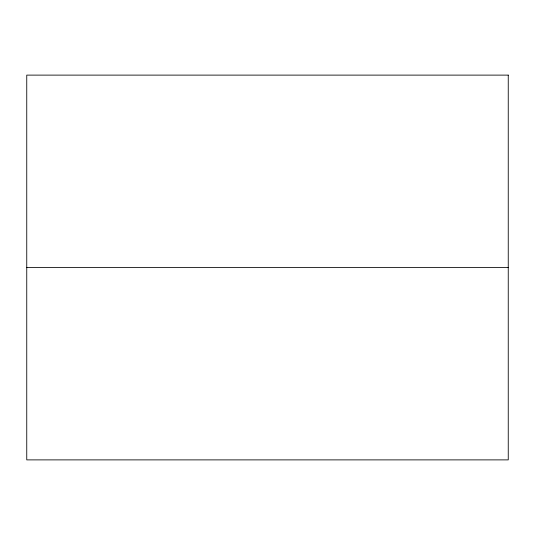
<?xml version="1.0" encoding="UTF-8"?>
<svg xmlns="http://www.w3.org/2000/svg" width="535" height="535" viewBox="0 0 535 535"><rect width="100%" height="100%" fill="white"/><g stroke="black" fill="none" stroke-linecap="round" stroke-linejoin="round"><path stroke-width="0.8" d="M26.75 267.5L508.25 267.5M508.25 75.114L26.75 75.114L26.75 459.886L508.25 459.886L508.25 75.114"/></g></svg>
